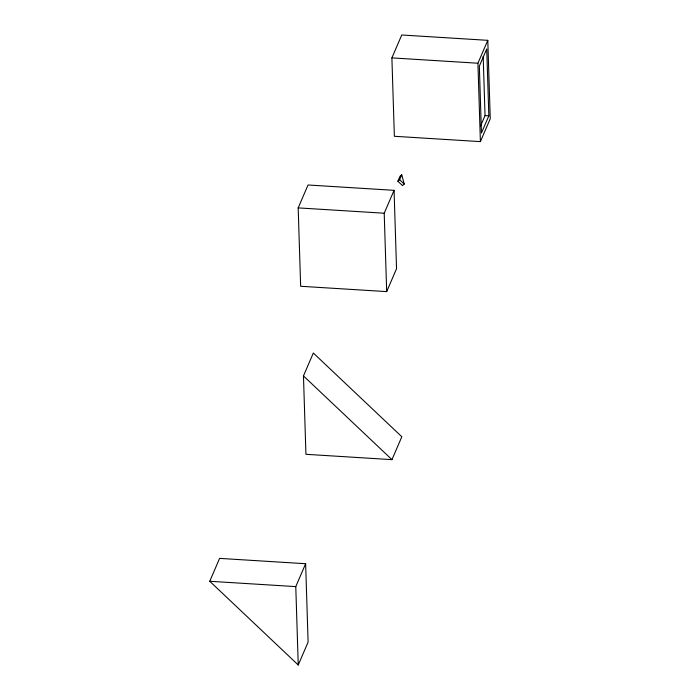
<?xml version="1.0" encoding="UTF-8"?>
<svg xmlns="http://www.w3.org/2000/svg" width="700" height="700" viewBox="0 0 700 700"><rect width="100%" height="100%" fill="white"/><g stroke="black" fill="none" stroke-linecap="round" stroke-linejoin="round"><path stroke-width="1.05" d="M298.183 207.891L308.044 184.992L394.074 190.33L396.541 268.721L386.68 291.611L300.65 286.274L298.183 207.891L384.213 213.22L394.074 190.33M391.895 57.89L401.756 35L487.786 40.337L490.254 118.729L480.392 141.619L394.363 136.281L391.895 57.89L477.925 63.228L487.786 40.337M209.746 581.271L219.607 558.381L305.637 563.719L308.105 642.11L298.244 665L209.746 581.271L295.776 586.609L305.637 563.719M303.467 375.918L313.329 353.027L401.826 436.748L391.965 459.646L305.935 454.309L303.467 375.918L391.965 459.646M397.88 181.23L400.015 176.269L401.756 174.755L404.224 184.065L402.483 185.579L397.88 181.23L399.621 179.707L401.756 174.755M480.524 126.079L485.039 115.587L483.175 56.271M488.836 115.824L481.442 132.991L479.343 66.132L486.736 48.965L488.836 115.824L485.039 115.587M399.621 179.707L404.224 184.065M477.925 63.228L480.392 141.619M384.213 213.22L386.68 291.611M295.776 586.609L298.244 665"/></g></svg>
